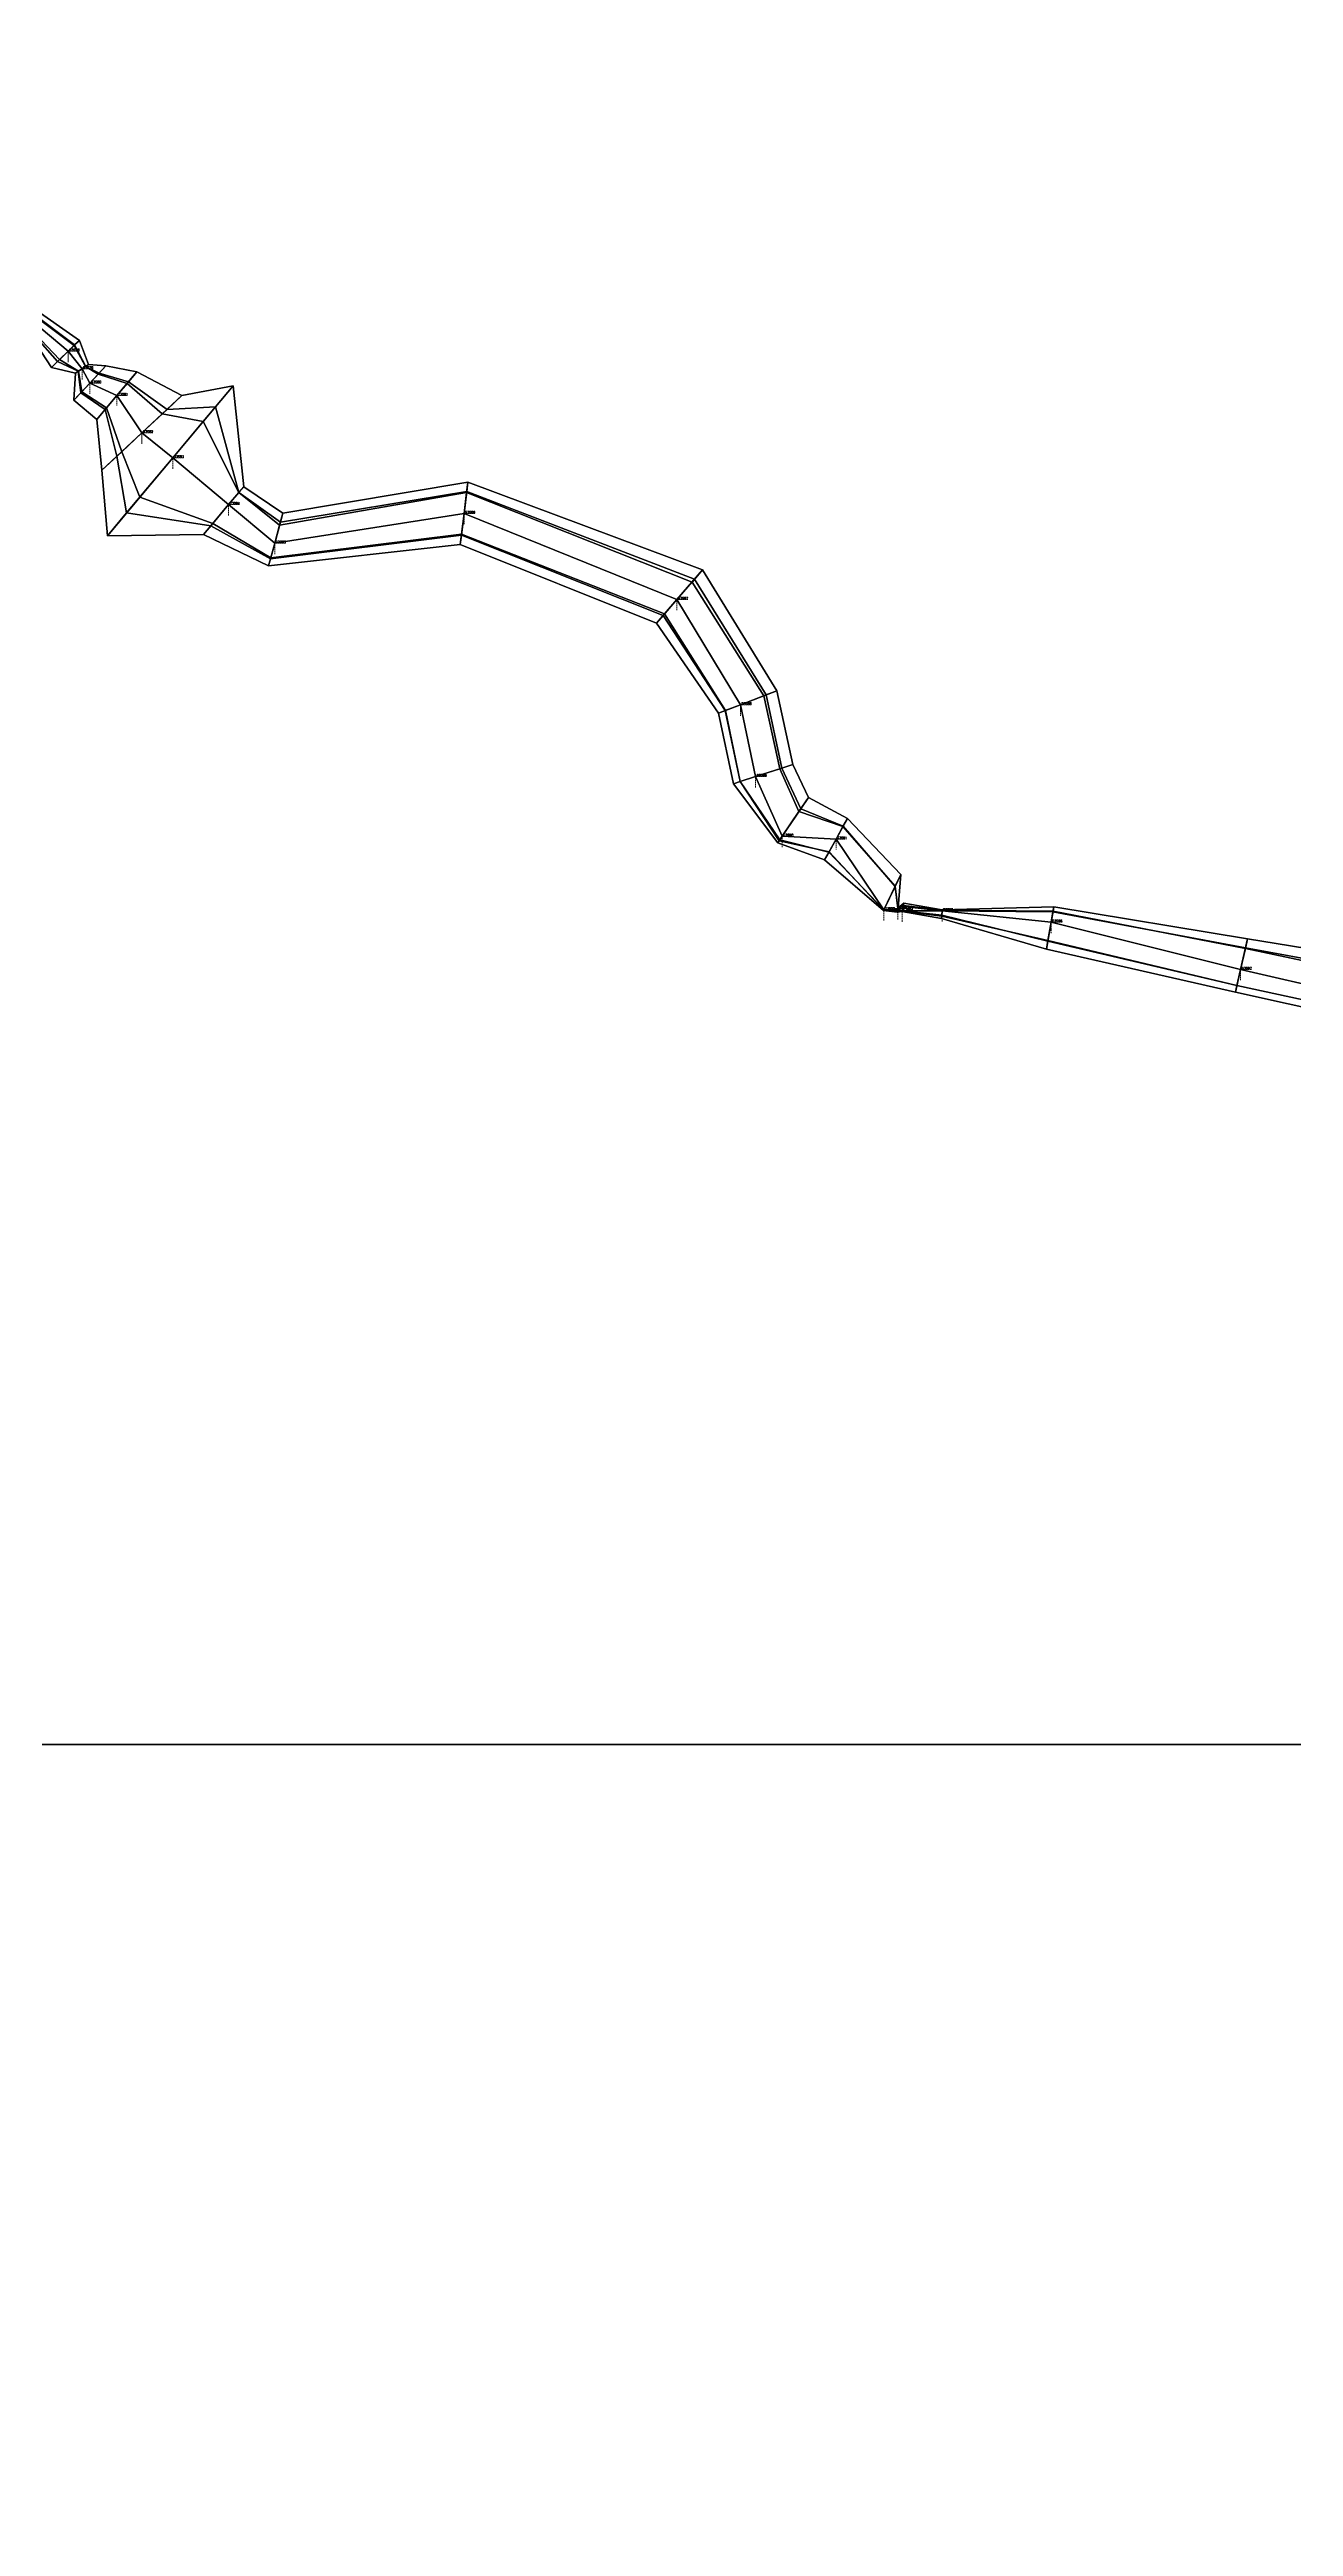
# Model space of a CAD drawing. Extents: x 34233638 to 35010029, y 7400000 to 8016345.
# Drawn here: x 34764772 to 34780672, y 7490000 to 7521669 of the extents above; entities that cross this region are included whole.
import ezdxf

# ---------------------------------------------------------------- set-up
doc = ezdxf.new("R2010")
doc.units = 0
doc.header["$LTSCALE"] = 6
doc.header["$MEASUREMENT"] = 0
doc.layers.get('0').update_dxf_attribs({"linetype": 'CONTINUOUS'})
for name, color, linetype in [('T-3DF1', 245, 'CONTINUOUS'), ('T-3DF2', 243, 'CONTINUOUS'), ('T-3DF3', 241, 'CONTINUOUS'), ('T-3DF4', 243, 'CONTINUOUS'), ('T-3DF5', 245, 'CONTINUOUS'), ('T-3DF6', 247, 'CONTINUOUS'), ('T-3DF7', 249, 'CONTINUOUS'), ('T-3DF8', 247, 'CONTINUOUS'), ('V-FIL', 41, 'CONTINUOUS'), ('V-PROFIL-C', 65, 'CONTINUOUS'), ('V-PROFIL-P', 65, 'CONTINUOUS'), ('V-STATION', 7, 'CONTINUOUS'), ('V-STATION-C1', 7, 'CONTINUOUS'), ('V-STATION-C2', 7, 'CONTINUOUS'), ('X-BOITE-PL', 248, 'CONTINUOUS'), ('X-CONTOUR', 7, 'CONTINUOUS'), ('X-CUBE', 188, 'CONTINUOUS')]:
    doc.layers.add(name, color=color, linetype=linetype)
doc.styles.add('SIMPLEX', font='simplex')

# ---------------------------------------------------------------- blocks, each defined once
blk = doc.blocks.new('CUBEX')
at = {"layer": 'X-CUBE'}
for points in [[(0, 0, 50000), (50000, 0, 50000), (50000, 50000, 50000), (0, 50000, 50000)], [(0, 0, 0), (50000, 0, 0), (50000, 50000, 0), (0, 50000, 0)]]:
    blk.add_polyline3d(points, close=True, dxfattribs=at)
for points in [[(0, 50000, 0), (0, 50000, 50000), (50000, 50000, 50000), (50000, 50000, 0)], [(0, 0, 0), (0, 0, 50000), (50000, 0, 50000), (50000, 0, 0)]]:
    blk.add_polyline3d(points, dxfattribs=at)
blk = doc.blocks.new('CUBE1')
at = {"layer": 'X-CUBE'}
for p in [(250000, 100000, -50000), (250000, 100000, -100000), (250000, 50000, -50000), (250000, 50000, -100000)]:
    blk.add_blockref('CUBEX', p, dxfattribs=at)
blk = doc.blocks.new('BOITE1')
at = {"layer": 'X-BOITE-PL'}
blk.add_polyline3d([(0, 100000, -100000), (500000, 100000, -100000)], dxfattribs=at)

msp = doc.modelspace()

# ---------------------------------------------------------------- linework, layer by layer
at = {"layer": 'T-3DF1'}
for points in [[(34764527, 7518390, -34446), (34764541, 7518305, -33857), (34765093, 7517892, -33909), (34765155, 7517951, -34498)], [(34765155, 7517951, -34498), (34765093, 7517892, -33909), (34765236, 7517618, -33981), (34765271, 7517641, -34528)], [(34765271, 7517641, -34528), (34765236, 7517618, -33981), (34765406, 7517530, -33674), (34765493, 7517623, -34557)], [(34765493, 7517623, -34557), (34765406, 7517530, -33674), (34765780, 7517419, -33786), (34765889, 7517550, -34964)], [(34765889, 7517550, -34964), (34765780, 7517419, -33786), (34766275, 7517068, -34204), (34766465, 7517245, -35480)], [(34766465, 7517245, -35480), (34766275, 7517068, -34204), (34766893, 7517100, -34689), (34767119, 7517368, -35739)], [(34767119, 7517368, -35739), (34766893, 7517100, -34689), (34767193, 7516006, -35570), (34767254, 7516079, -35971)], [(34767254, 7516079, -35971), (34767193, 7516006, -35570), (34767722, 7515626, -35462), (34767754, 7515742, -35877)], [(34767754, 7515742, -35877), (34767722, 7515626, -35462), (34770105, 7516020, -34891), (34770119, 7516136, -35174)], [(34770119, 7516136, -35174), (34770105, 7516020, -34891), (34773018, 7514899, -33891), (34773120, 7515017, -34442)], [(34773120, 7515017, -34442), (34773018, 7514899, -33891), (34773933, 7513417, -33667), (34774070, 7513470, -34020)], [(34774070, 7513470, -34020), (34773933, 7513417, -33667), (34774134, 7512482, -33450), (34774273, 7512527, -33804)], [(34774273, 7512527, -33804), (34774134, 7512482, -33450), (34774376, 7511963, -33685), (34774473, 7512107, -34176)], [(34774473, 7512107, -34176), (34774376, 7511963, -33685), (34774918, 7511740, -33832), (34774971, 7511836, -34454)], [(34774971, 7511836, -34454), (34774918, 7511740, -33832), (34775580, 7510969, -33140), (34775654, 7511120, -33923)], [(34775654, 7511120, -33923), (34775580, 7510969, -33140), (34775616, 7510687, -33251), (34775618, 7510696, -33856)], [(34775618, 7510696, -33856), (34775616, 7510687, -33251), (34775683, 7510713, -33100), (34775693, 7510755, -33748)], [(34775693, 7510755, -33748), (34775683, 7510713, -33100), (34776180, 7510658, -33080), (34776181, 7510668, -33685)], [(34776181, 7510668, -33685), (34776180, 7510658, -33080), (34777598, 7510646, -33418), (34777610, 7510709, -33685)], [(34777610, 7510709, -33685), (34777598, 7510646, -33418), (34780061, 7510183, -32780), (34780087, 7510298, -33063)], [(34780087, 7510298, -33063), (34780061, 7510183, -32780), (34781222, 7509970, -32799), (34781209, 7510116, -33221)]]:
    msp.add_3dface(points, dxfattribs=at)
at = {"layer": 'T-3DF2'}
for points in [[(34764541, 7518305, -33857), (34764559, 7518192, -33446), (34765011, 7517812, -33498), (34765093, 7517892, -33909)], [(34765093, 7517892, -33909), (34765011, 7517812, -33498), (34765187, 7517587, -33528), (34765236, 7517618, -33981)], [(34765236, 7517618, -33981), (34765187, 7517587, -33528), (34765289, 7517404, -33057), (34765406, 7517530, -33674)], [(34765406, 7517530, -33674), (34765289, 7517404, -33057), (34765632, 7517244, -32964), (34765780, 7517419, -33786)], [(34765780, 7517419, -33786), (34765632, 7517244, -32964), (34765953, 7516768, -33480), (34766275, 7517068, -34204)], [(34766275, 7517068, -34204), (34765953, 7516768, -33480), (34766347, 7516449, -34239), (34766893, 7517100, -34689)], [(34766893, 7517100, -34689), (34766347, 7516449, -34239), (34767061, 7515850, -35371), (34767193, 7516006, -35570)], [(34767193, 7516006, -35570), (34767061, 7515850, -35371), (34767650, 7515356, -35277), (34767722, 7515626, -35462)], [(34767722, 7515626, -35462), (34767650, 7515356, -35277), (34770070, 7515739, -34774), (34770105, 7516020, -34891)], [(34770105, 7516020, -34891), (34770070, 7515739, -34774), (34772792, 7514639, -33642), (34773018, 7514899, -33891)], [(34773018, 7514899, -33891), (34772792, 7514639, -33642), (34773603, 7513290, -33520), (34773933, 7513417, -33667)], [(34773933, 7513417, -33667), (34773603, 7513290, -33520), (34773798, 7512373, -33304), (34774134, 7512482, -33450)], [(34774134, 7512482, -33450), (34773798, 7512373, -33304), (34774137, 7511610, -33476), (34774376, 7511963, -33685)], [(34774376, 7511963, -33685), (34774137, 7511610, -33476), (34774825, 7511574, -33454), (34774918, 7511740, -33832)], [(34774918, 7511740, -33832), (34774825, 7511574, -33454), (34775435, 7510671, -32723), (34775580, 7510969, -33140)], [(34775580, 7510969, -33140), (34775435, 7510671, -32723), (34775616, 7510687, -32656), (34775616, 7510687, -33251)], [(34775616, 7510687, -33251), (34775616, 7510687, -32656), (34775669, 7510658, -32548), (34775683, 7510713, -33100)], [(34775683, 7510713, -33100), (34775669, 7510658, -32548), (34776180, 7510658, -32485), (34776180, 7510658, -33080)], [(34776180, 7510658, -33080), (34776180, 7510658, -32485), (34777575, 7510512, -33285), (34777598, 7510646, -33418)], [(34777598, 7510646, -33418), (34777575, 7510512, -33285), (34779997, 7509908, -32663), (34780061, 7510183, -32780)], [(34780061, 7510183, -32780), (34779997, 7509908, -32663), (34781252, 7509618, -32621), (34781222, 7509970, -32799)]]:
    msp.add_3dface(points, dxfattribs=at)
at = {"layer": 'T-3DF3'}
for points in [[(34764559, 7518192, -33446), (34764588, 7518004, -33824), (34764874, 7517680, -33876), (34765011, 7517812, -33498)], [(34765011, 7517812, -33498), (34764874, 7517680, -33876), (34765139, 7517555, -33981), (34765187, 7517587, -33528)], [(34765187, 7517587, -33528), (34765139, 7517555, -33981), (34765172, 7517278, -33674), (34765289, 7517404, -33057)], [(34765289, 7517404, -33057), (34765172, 7517278, -33674), (34765485, 7517068, -33786), (34765632, 7517244, -32964)], [(34765632, 7517244, -32964), (34765485, 7517068, -33786), (34765632, 7516468, -34204), (34765953, 7516768, -33480)], [(34765953, 7516768, -33480), (34765632, 7516468, -34204), (34765757, 7515745, -34682), (34766347, 7516449, -34239)], [(34766347, 7516449, -34239), (34765757, 7515745, -34682), (34766834, 7515579, -35550), (34767061, 7515850, -35371)], [(34767061, 7515850, -35371), (34766834, 7515579, -35550), (34767597, 7515158, -35476), (34767650, 7515356, -35277)], [(34767650, 7515356, -35277), (34767597, 7515158, -35476), (34770036, 7515458, -34891), (34770070, 7515739, -34774)], [(34770070, 7515739, -34774), (34770036, 7515458, -34891), (34772614, 7514434, -33907), (34772792, 7514639, -33642)], [(34772792, 7514639, -33642), (34772614, 7514434, -33907), (34773410, 7513217, -33678), (34773603, 7513290, -33520)], [(34773603, 7513290, -33520), (34773410, 7513217, -33678), (34773602, 7512309, -33461), (34773798, 7512373, -33304)], [(34773798, 7512373, -33304), (34773602, 7512309, -33461), (34774106, 7511564, -33779), (34774137, 7511610, -33476)], [(34774137, 7511610, -33476), (34774106, 7511564, -33779), (34774733, 7511408, -33832), (34774825, 7511574, -33454)], [(34774825, 7511574, -33454), (34774733, 7511408, -33832), (34775435, 7510671, -33318), (34775435, 7510671, -32723)], [(34775435, 7510671, -32723), (34775435, 7510671, -33318), (34775612, 7510665, -33232), (34775616, 7510687, -32656)], [(34775616, 7510687, -32656), (34775612, 7510665, -33232), (34775669, 7510658, -33143), (34775669, 7510658, -32548)], [(34775669, 7510658, -32548), (34775669, 7510658, -33143), (34776177, 7510602, -33038), (34776180, 7510658, -32485)], [(34776180, 7510658, -32485), (34776177, 7510602, -33038), (34777532, 7510270, -33402), (34777575, 7510512, -33285)], [(34777575, 7510512, -33285), (34777532, 7510270, -33402), (34779950, 7509703, -32783), (34779997, 7509908, -32663)], [(34779997, 7509908, -32663), (34779950, 7509703, -32783), (34781270, 7509415, -32820), (34781252, 7509618, -32621)]]:
    msp.add_3dface(points, dxfattribs=at)
at = {"layer": 'T-3DF4'}
for points in [[(34764588, 7518004, -33824), (34764605, 7517896, -34446), (34764795, 7517604, -34498), (34764874, 7517680, -33876)], [(34764874, 7517680, -33876), (34764795, 7517604, -34498), (34765104, 7517532, -34528), (34765139, 7517555, -33981)], [(34765139, 7517555, -33981), (34765104, 7517532, -34528), (34765084, 7517185, -34557), (34765172, 7517278, -33674)], [(34765172, 7517278, -33674), (34765084, 7517185, -34557), (34765375, 7516937, -34964), (34765485, 7517068, -33786)], [(34765485, 7517068, -33786), (34765375, 7516937, -34964), (34765441, 7516291, -35480), (34765632, 7516468, -34204)], [(34765632, 7516468, -34204), (34765441, 7516291, -35480), (34765512, 7515453, -35739), (34765757, 7515745, -34682)], [(34765757, 7515745, -34682), (34765512, 7515453, -35739), (34766740, 7515467, -35971), (34766834, 7515579, -35550)], [(34766834, 7515579, -35550), (34766740, 7515467, -35971), (34767572, 7515066, -35877), (34767597, 7515158, -35476)], [(34767597, 7515158, -35476), (34767572, 7515066, -35877), (34770021, 7515342, -35174), (34770036, 7515458, -34891)], [(34770036, 7515458, -34891), (34770021, 7515342, -35174), (34772530, 7514337, -34442), (34772614, 7514434, -33907)], [(34772614, 7514434, -33907), (34772530, 7514337, -34442), (34773323, 7513183, -34020), (34773410, 7513217, -33678)], [(34773410, 7513217, -33678), (34773323, 7513183, -34020), (34773513, 7512280, -33804), (34773602, 7512309, -33461)], [(34773602, 7512309, -33461), (34773513, 7512280, -33804), (34774082, 7511527, -34176), (34774106, 7511564, -33779)], [(34774106, 7511564, -33779), (34774082, 7511527, -34176), (34774680, 7511311, -34454), (34774733, 7511408, -33832)], [(34774733, 7511408, -33832), (34774680, 7511311, -34454), (34775430, 7510662, -33923), (34775435, 7510671, -33318)], [(34775435, 7510671, -33318), (34775430, 7510662, -33923), (34775606, 7510638, -33856), (34775612, 7510665, -33232)], [(34775612, 7510665, -33232), (34775606, 7510638, -33856), (34775667, 7510649, -33748), (34775669, 7510658, -33143)], [(34775669, 7510658, -33143), (34775667, 7510649, -33748), (34776175, 7510559, -33685), (34776177, 7510602, -33038)], [(34776177, 7510602, -33038), (34776175, 7510559, -33685), (34777514, 7510167, -33685), (34777532, 7510270, -33402)], [(34777532, 7510270, -33402), (34777514, 7510167, -33685), (34779930, 7509616, -33063), (34779950, 7509703, -32783)], [(34779950, 7509703, -32783), (34779930, 7509616, -33063), (34781279, 7509319, -33221), (34781270, 7509415, -32820)]]:
    msp.add_3dface(points, dxfattribs=at)
at = {"layer": 'T-3DF5'}
for points in [[(34764605, 7517896, -34446), (34764583, 7518039, -34451), (34764900, 7517705, -34503), (34764795, 7517604, -34498)], [(34764795, 7517604, -34498), (34764900, 7517705, -34503), (34765142, 7517557, -34533), (34765104, 7517532, -34528)], [(34765104, 7517532, -34528), (34765142, 7517557, -34533), (34765183, 7517291, -34562), (34765084, 7517185, -34557)], [(34765084, 7517185, -34557), (34765183, 7517291, -34562), (34765501, 7517087, -34967), (34765375, 7516937, -34964)], [(34765375, 7516937, -34964), (34765501, 7517087, -34967), (34765694, 7516526, -35486), (34765441, 7516291, -35480)], [(34765441, 7516291, -35480), (34765694, 7516526, -35486), (34765926, 7515947, -35739), (34765512, 7515453, -35739)], [(34765512, 7515453, -35739), (34765926, 7515947, -35739), (34766860, 7515609, -36073), (34766740, 7515467, -35971)], [(34766740, 7515467, -35971), (34766860, 7515609, -36073), (34767601, 7515172, -35939), (34767572, 7515066, -35877)], [(34767572, 7515066, -35877), (34767601, 7515172, -35939), (34770037, 7515474, -35310), (34770021, 7515342, -35174)], [(34770021, 7515342, -35174), (34770037, 7515474, -35310), (34772633, 7514456, -34503), (34772530, 7514337, -34442)], [(34772530, 7514337, -34442), (34772633, 7514456, -34503), (34773411, 7513217, -34144), (34773323, 7513183, -34020)], [(34773323, 7513183, -34020), (34773411, 7513217, -34144), (34773601, 7512309, -33944), (34773513, 7512280, -33804)], [(34773513, 7512280, -33804), (34773601, 7512309, -33944), (34774099, 7511553, -34309), (34774082, 7511527, -34176)], [(34774082, 7511527, -34176), (34774099, 7511553, -34309), (34774736, 7511413, -34503), (34774680, 7511311, -34454)], [(34774680, 7511311, -34454), (34774736, 7511413, -34503), (34775433, 7510667, -34053), (34775430, 7510662, -33923)], [(34775430, 7510662, -33923), (34775433, 7510667, -34053), (34775609, 7510652, -33898), (34775606, 7510638, -33856)], [(34775606, 7510638, -33856), (34775609, 7510652, -33898), (34775668, 7510653, -33803), (34775667, 7510649, -33748)], [(34775667, 7510649, -33748), (34775668, 7510653, -33803), (34776177, 7510588, -33756), (34776175, 7510559, -33685)], [(34776175, 7510559, -33685), (34776177, 7510588, -33756), (34777533, 7510277, -33823), (34777514, 7510167, -33685)], [(34777514, 7510167, -33685), (34777533, 7510277, -33823), (34779950, 7509703, -33239), (34779930, 7509616, -33063)], [(34779930, 7509616, -33063), (34779950, 7509703, -33239), (34781270, 7509418, -33323), (34781279, 7509319, -33221)]]:
    msp.add_3dface(points, dxfattribs=at)
at = {"layer": 'T-3DF6'}
for points in [[(34764583, 7518039, -34451), (34764559, 7518192, -34456), (34765011, 7517812, -34508), (34764900, 7517705, -34503)], [(34764900, 7517705, -34503), (34765011, 7517812, -34508), (34765187, 7517587, -34538), (34765142, 7517557, -34533)], [(34765142, 7517557, -34533), (34765187, 7517587, -34538), (34765289, 7517404, -34567), (34765183, 7517291, -34562)], [(34765183, 7517291, -34562), (34765289, 7517404, -34567), (34765632, 7517244, -34974), (34765501, 7517087, -34967)], [(34765501, 7517087, -34967), (34765632, 7517244, -34974), (34765953, 7516768, -35490), (34765694, 7516526, -35486)], [(34765694, 7516526, -35486), (34765953, 7516768, -35490), (34766347, 7516449, -35749), (34765926, 7515947, -35739)], [(34765926, 7515947, -35739), (34766347, 7516449, -35749), (34767061, 7515850, -36131), (34766860, 7515609, -36073)], [(34766860, 7515609, -36073), (34767061, 7515850, -36131), (34767650, 7515356, -35977), (34767601, 7515172, -35939)], [(34767601, 7515172, -35939), (34767650, 7515356, -35977), (34770070, 7515739, -35374), (34770037, 7515474, -35310)], [(34770037, 7515474, -35310), (34770070, 7515739, -35374), (34772792, 7514639, -34542), (34772633, 7514456, -34503)], [(34772633, 7514456, -34503), (34772792, 7514639, -34542), (34773603, 7513290, -34200), (34773411, 7513217, -34144)], [(34773411, 7513217, -34144), (34773603, 7513290, -34200), (34773798, 7512373, -34004), (34773601, 7512309, -33944)], [(34773601, 7512309, -33944), (34773798, 7512373, -34004), (34774137, 7511610, -34376), (34774099, 7511553, -34309)], [(34774099, 7511553, -34309), (34774137, 7511610, -34376), (34774825, 7511574, -34534), (34774736, 7511413, -34503)], [(34774736, 7511413, -34503), (34774825, 7511574, -34534), (34775435, 7510671, -34173), (34775433, 7510667, -34053)], [(34775433, 7510667, -34053), (34775435, 7510671, -34173), (34775616, 7510687, -33916), (34775609, 7510652, -33898)], [(34775609, 7510652, -33898), (34775616, 7510687, -33916), (34775669, 7510658, -33848), (34775668, 7510653, -33803)], [(34775668, 7510653, -33803), (34775669, 7510658, -33848), (34776180, 7510658, -33785), (34776177, 7510588, -33756)], [(34776177, 7510588, -33756), (34776180, 7510658, -33785), (34777575, 7510512, -33885), (34777533, 7510277, -33823)], [(34777533, 7510277, -33823), (34777575, 7510512, -33885), (34779997, 7509908, -33313), (34779950, 7509703, -33239)], [(34779950, 7509703, -33239), (34779997, 7509908, -33313), (34781252, 7509618, -33371), (34781270, 7509418, -33323)]]:
    msp.add_3dface(points, dxfattribs=at)
at = {"layer": 'T-3DF7'}
for points in [[(34764559, 7518192, -34456), (34764542, 7518296, -34451), (34765086, 7517885, -34503), (34765011, 7517812, -34508)], [(34765011, 7517812, -34508), (34765086, 7517885, -34503), (34765233, 7517616, -34533), (34765187, 7517587, -34538)], [(34765187, 7517587, -34538), (34765233, 7517616, -34533), (34765394, 7517517, -34562), (34765289, 7517404, -34567)], [(34765289, 7517404, -34567), (34765394, 7517517, -34562), (34765764, 7517401, -34967), (34765632, 7517244, -34974)], [(34765632, 7517244, -34974), (34765764, 7517401, -34967), (34766213, 7517010, -35486), (34765953, 7516768, -35490)], [(34765953, 7516768, -35490), (34766213, 7517010, -35486), (34766736, 7516912, -35739), (34766347, 7516449, -35749)], [(34766347, 7516449, -35749), (34766736, 7516912, -35739), (34767192, 7516005, -36079), (34767061, 7515850, -36131)], [(34767061, 7515850, -36131), (34767192, 7516005, -36079), (34767713, 7515590, -35937), (34767650, 7515356, -35977)], [(34767650, 7515356, -35977), (34767713, 7515590, -35937), (34770103, 7516004, -35310), (34770070, 7515739, -35374)], [(34770070, 7515739, -35374), (34770103, 7516004, -35310), (34772986, 7514861, -34499), (34772792, 7514639, -34542)], [(34772792, 7514639, -34542), (34772986, 7514861, -34499), (34773901, 7513405, -34137), (34773603, 7513290, -34200)], [(34773603, 7513290, -34200), (34773901, 7513405, -34137), (34774107, 7512473, -33935), (34773798, 7512373, -34004)], [(34773798, 7512373, -34004), (34774107, 7512473, -33935), (34774350, 7511925, -34299), (34774137, 7511610, -34376)], [(34774137, 7511610, -34376), (34774350, 7511925, -34299), (34774914, 7511734, -34503), (34774825, 7511574, -34534)], [(34774825, 7511574, -34534), (34774914, 7511734, -34503), (34775581, 7510971, -34093), (34775435, 7510671, -34173)], [(34775435, 7510671, -34173), (34775581, 7510971, -34093), (34775617, 7510692, -33891), (34775616, 7510687, -33916)], [(34775616, 7510687, -33916), (34775617, 7510692, -33891), (34775686, 7510727, -33819), (34775669, 7510658, -33848)], [(34775669, 7510658, -33848), (34775686, 7510727, -33819), (34776181, 7510664, -33740), (34776180, 7510658, -33785)], [(34776180, 7510658, -33785), (34776181, 7510664, -33740), (34777599, 7510651, -33826), (34777575, 7510512, -33885)], [(34777575, 7510512, -33885), (34777599, 7510651, -33826), (34780059, 7510176, -33235), (34779997, 7509908, -33313)], [(34779997, 7509908, -33313), (34780059, 7510176, -33235), (34781225, 7509928, -33316), (34781252, 7509618, -33371)]]:
    msp.add_3dface(points, dxfattribs=at)
at = {"layer": 'T-3DF8'}
for points in [[(34764542, 7518296, -34451), (34764527, 7518390, -34446), (34765155, 7517951, -34498), (34765086, 7517885, -34503)], [(34765086, 7517885, -34503), (34765155, 7517951, -34498), (34765271, 7517641, -34528), (34765233, 7517616, -34533)], [(34765233, 7517616, -34533), (34765271, 7517641, -34528), (34765493, 7517623, -34557), (34765394, 7517517, -34562)], [(34765394, 7517517, -34562), (34765493, 7517623, -34557), (34765889, 7517550, -34964), (34765764, 7517401, -34967)], [(34765764, 7517401, -34967), (34765889, 7517550, -34964), (34766465, 7517245, -35480), (34766213, 7517010, -35486)], [(34766213, 7517010, -35486), (34766465, 7517245, -35480), (34767119, 7517368, -35739), (34766736, 7516912, -35739)], [(34766736, 7516912, -35739), (34767119, 7517368, -35739), (34767254, 7516079, -35971), (34767192, 7516005, -36079)], [(34767192, 7516005, -36079), (34767254, 7516079, -35971), (34767754, 7515742, -35877), (34767713, 7515590, -35937)], [(34767713, 7515590, -35937), (34767754, 7515742, -35877), (34770119, 7516136, -35174), (34770103, 7516004, -35310)], [(34770103, 7516004, -35310), (34770119, 7516136, -35174), (34773120, 7515017, -34442), (34772986, 7514861, -34499)], [(34772986, 7514861, -34499), (34773120, 7515017, -34442), (34774070, 7513470, -34020), (34773901, 7513405, -34137)], [(34773901, 7513405, -34137), (34774070, 7513470, -34020), (34774273, 7512527, -33804), (34774107, 7512473, -33935)], [(34774107, 7512473, -33935), (34774273, 7512527, -33804), (34774473, 7512107, -34176), (34774350, 7511925, -34299)], [(34774350, 7511925, -34299), (34774473, 7512107, -34176), (34774971, 7511836, -34454), (34774914, 7511734, -34503)], [(34774914, 7511734, -34503), (34774971, 7511836, -34454), (34775654, 7511120, -33923), (34775581, 7510971, -34093)], [(34775581, 7510971, -34093), (34775654, 7511120, -33923), (34775618, 7510696, -33856), (34775617, 7510692, -33891)], [(34775617, 7510692, -33891), (34775618, 7510696, -33856), (34775693, 7510755, -33748), (34775686, 7510727, -33819)], [(34775686, 7510727, -33819), (34775693, 7510755, -33748), (34776181, 7510668, -33685), (34776181, 7510664, -33740)], [(34776181, 7510664, -33740), (34776181, 7510668, -33685), (34777610, 7510709, -33685), (34777599, 7510651, -33826)], [(34777599, 7510651, -33826), (34777610, 7510709, -33685), (34780087, 7510298, -33063), (34780059, 7510176, -33235)], [(34780059, 7510176, -33235), (34780087, 7510298, -33063), (34781209, 7510116, -33221), (34781225, 7509928, -33316)]]:
    msp.add_3dface(points, dxfattribs=at)
at = {"layer": 'V-FIL'}
for points in [[(34764559, 7518192, -34446), (34765011, 7517812, -34498)], [(34765011, 7517812, -34498), (34765187, 7517587, -34528)], [(34765187, 7517587, -34528), (34765289, 7517404, -34557)], [(34765289, 7517404, -34557), (34765632, 7517244, -34964)], [(34765632, 7517244, -34964), (34765953, 7516768, -35480)], [(34765953, 7516768, -35480), (34766347, 7516449, -35739)], [(34766347, 7516449, -35739), (34767061, 7515850, -35971)], [(34767061, 7515850, -35971), (34767650, 7515356, -35877)], [(34767650, 7515356, -35877), (34770070, 7515739, -35174)], [(34770070, 7515739, -35174), (34772792, 7514639, -34442)], [(34772792, 7514639, -34442), (34773603, 7513290, -34020)], [(34773603, 7513290, -34020), (34773798, 7512373, -33804)], [(34773798, 7512373, -33804), (34774137, 7511610, -34176)], [(34774137, 7511610, -34176), (34774825, 7511574, -34454)], [(34774825, 7511574, -34454), (34775435, 7510671, -33923)], [(34775435, 7510671, -33923), (34775616, 7510687, -33856)], [(34775616, 7510687, -33856), (34775669, 7510658, -33748)], [(34775669, 7510658, -33748), (34776180, 7510658, -33685)], [(34776180, 7510658, -33685), (34777575, 7510512, -33685)], [(34777575, 7510512, -33685), (34779997, 7509908, -33063)], [(34779997, 7509908, -33063), (34781252, 7509618, -33221)]]:
    msp.add_polyline3d(points, dxfattribs=at)
at = {"layer": 'V-PROFIL-C'}
for points in [[(34765011, 7517812, -34498), (34765011, 7517812, -33498)], [(34765011, 7517812, -34498), (34765011, 7517812, -34508)], [(34765187, 7517587, -34528), (34765187, 7517587, -33528)], [(34765187, 7517587, -34528), (34765187, 7517587, -34538)], [(34765289, 7517404, -34557), (34765289, 7517404, -33057)], [(34765289, 7517404, -34557), (34765289, 7517404, -34567)], [(34765632, 7517244, -34964), (34765632, 7517244, -32964)], [(34765632, 7517244, -34964), (34765632, 7517244, -34974)], [(34765953, 7516768, -35480), (34765953, 7516768, -33480)], [(34765953, 7516768, -35480), (34765953, 7516768, -35490)], [(34766347, 7516449, -35739), (34766347, 7516449, -34239)], [(34766347, 7516449, -35739), (34766347, 7516449, -35749)], [(34767061, 7515850, -35971), (34767061, 7515850, -35371)], [(34767061, 7515850, -35971), (34767061, 7515850, -36131)], [(34770070, 7515739, -35174), (34770070, 7515739, -34774)], [(34770070, 7515739, -35174), (34770070, 7515739, -35374)], [(34767650, 7515356, -35877), (34767650, 7515356, -35277)], [(34767650, 7515356, -35877), (34767650, 7515356, -35977)], [(34772792, 7514639, -34442), (34772792, 7514639, -33642)], [(34772792, 7514639, -34442), (34772792, 7514639, -34542)], [(34773603, 7513290, -34020), (34773603, 7513290, -33520)], [(34773603, 7513290, -34020), (34773603, 7513290, -34200)], [(34773798, 7512373, -33804), (34773798, 7512373, -33304)], [(34773798, 7512373, -33804), (34773798, 7512373, -34004)], [(34774137, 7511610, -34176), (34774137, 7511610, -33476)], [(34774137, 7511610, -34176), (34774137, 7511610, -34376)], [(34774825, 7511574, -34454), (34774825, 7511574, -33454)], [(34774825, 7511574, -34454), (34774825, 7511574, -34534)], [(34775435, 7510671, -33923), (34775435, 7510671, -32723)], [(34775435, 7510671, -33923), (34775435, 7510671, -34173)], [(34775616, 7510687, -33856), (34775616, 7510687, -32656)], [(34775616, 7510687, -33856), (34775616, 7510687, -33916)], [(34775669, 7510658, -33748), (34775669, 7510658, -32548)], [(34775669, 7510658, -33748), (34775669, 7510658, -33848)], [(34776180, 7510658, -33685), (34776180, 7510658, -32485)], [(34776180, 7510658, -33685), (34776180, 7510658, -33785)], [(34777575, 7510512, -33685), (34777575, 7510512, -33285)], [(34777575, 7510512, -33685), (34777575, 7510512, -33885)], [(34779997, 7509908, -33063), (34779997, 7509908, -32663)], [(34779997, 7509908, -33063), (34779997, 7509908, -33313)]]:
    msp.add_polyline3d(points, dxfattribs=at)
at = {"layer": 'V-PROFIL-P'}
for points in [[(34765011, 7517812, -34498), (34764795, 7517604, -34498)], [(34765011, 7517812, -34498), (34765155, 7517951, -34498)], [(34765187, 7517587, -34528), (34765104, 7517532, -34528)], [(34765187, 7517587, -34528), (34765271, 7517641, -34528)], [(34765289, 7517404, -34557), (34765493, 7517623, -34557)], [(34765632, 7517244, -34964), (34765889, 7517550, -34964)], [(34765289, 7517404, -34557), (34765084, 7517185, -34557)], [(34765632, 7517244, -34964), (34765375, 7516937, -34964)], [(34765953, 7516768, -35480), (34766465, 7517245, -35480)], [(34766347, 7516449, -35739), (34767119, 7517368, -35739)], [(34765953, 7516768, -35480), (34765441, 7516291, -35480)], [(34766347, 7516449, -35739), (34765512, 7515453, -35739)], [(34767061, 7515850, -35971), (34767254, 7516079, -35971)], [(34770070, 7515739, -35174), (34770119, 7516136, -35174)], [(34767061, 7515850, -35971), (34766740, 7515467, -35971)], [(34767650, 7515356, -35877), (34767754, 7515742, -35877)], [(34770070, 7515739, -35174), (34770021, 7515342, -35174)], [(34767650, 7515356, -35877), (34767572, 7515066, -35877)], [(34772792, 7514639, -34442), (34773120, 7515017, -34442)], [(34772792, 7514639, -34442), (34772530, 7514337, -34442)], [(34773603, 7513290, -34020), (34774070, 7513470, -34020)], [(34773603, 7513290, -34020), (34773323, 7513183, -34020)], [(34773798, 7512373, -33804), (34774273, 7512527, -33804)], [(34773798, 7512373, -33804), (34773513, 7512280, -33804)], [(34774137, 7511610, -34176), (34774473, 7512107, -34176)], [(34774825, 7511574, -34454), (34774971, 7511836, -34454)], [(34774137, 7511610, -34176), (34774082, 7511527, -34176)], [(34774825, 7511574, -34454), (34774680, 7511311, -34454)], [(34775435, 7510671, -33923), (34775654, 7511120, -33923)], [(34775435, 7510671, -33923), (34775430, 7510662, -33923)], [(34775616, 7510687, -33856), (34775606, 7510638, -33856)], [(34775616, 7510687, -33856), (34775618, 7510696, -33856)], [(34775669, 7510658, -33748), (34775667, 7510649, -33748)], [(34775669, 7510658, -33748), (34775693, 7510755, -33748)], [(34776180, 7510658, -33685), (34776175, 7510559, -33685)], [(34776180, 7510658, -33685), (34776181, 7510668, -33685)], [(34777575, 7510512, -33685), (34777610, 7510709, -33685)], [(34777575, 7510512, -33685), (34777514, 7510167, -33685)], [(34779997, 7509908, -33063), (34780087, 7510298, -33063)], [(34779997, 7509908, -33063), (34779930, 7509616, -33063)]]:
    msp.add_polyline3d(points, dxfattribs=at)
at = {"layer": 'X-CONTOUR'}
for p, q in [((34764527, 7518390, -100000), (34765155, 7517951, -100000)), ((34764605, 7517896, -100000), (34764795, 7517604, -100000)), ((34765155, 7517951, -100000), (34765271, 7517641, -100000)), ((34764795, 7517604, -100000), (34765104, 7517532, -100000)), ((34765104, 7517532, -100000), (34765084, 7517185, -100000)), ((34765271, 7517641, -100000), (34765493, 7517623, -100000)), ((34765493, 7517623, -100000), (34765889, 7517550, -100000)), ((34765889, 7517550, -100000), (34766465, 7517245, -100000)), ((34765084, 7517185, -100000), (34765375, 7516937, -100000)), ((34766465, 7517245, -100000), (34767119, 7517368, -100000)), ((34767119, 7517368, -100000), (34767254, 7516079, -100000)), ((34765375, 7516937, -100000), (34765441, 7516291, -100000)), ((34765441, 7516291, -100000), (34765512, 7515453, -100000)), ((34767254, 7516079, -100000), (34767754, 7515742, -100000)), ((34767754, 7515742, -100000), (34770119, 7516136, -100000)), ((34770119, 7516136, -100000), (34773120, 7515017, -100000)), ((34765512, 7515453, -100000), (34766740, 7515467, -100000)), ((34766740, 7515467, -100000), (34767572, 7515066, -100000)), ((34767572, 7515066, -100000), (34770021, 7515342, -100000)), ((34770021, 7515342, -100000), (34772530, 7514337, -100000)), ((34773120, 7515017, -100000), (34774070, 7513470, -100000)), ((34772530, 7514337, -100000), (34773323, 7513183, -100000)), ((34774070, 7513470, -100000), (34774273, 7512527, -100000)), ((34773323, 7513183, -100000), (34773513, 7512280, -100000)), ((34774273, 7512527, -100000), (34774473, 7512107, -100000)), ((34773513, 7512280, -100000), (34774082, 7511527, -100000)), ((34774473, 7512107, -100000), (34774971, 7511836, -100000)), ((34774971, 7511836, -100000), (34775654, 7511120, -100000)), ((34774082, 7511527, -100000), (34774680, 7511311, -100000)), ((34774680, 7511311, -100000), (34775430, 7510662, -100000)), ((34775654, 7511120, -100000), (34775618, 7510696, -100000)), ((34775430, 7510662, -100000), (34775606, 7510638, -100000)), ((34775606, 7510638, -100000), (34775667, 7510649, -100000)), ((34775618, 7510696, -100000), (34775693, 7510755, -100000)), ((34775667, 7510649, -100000), (34776175, 7510559, -100000)), ((34775693, 7510755, -100000), (34776181, 7510668, -100000)), ((34776175, 7510559, -100000), (34777514, 7510167, -100000)), ((34776181, 7510668, -100000), (34777610, 7510709, -100000)), ((34777610, 7510709, -100000), (34780087, 7510298, -100000)), ((34780087, 7510298, -100000), (34781209, 7510116, -100000)), ((34777514, 7510167, -100000), (34779930, 7509616, -100000)), ((34779930, 7509616, -100000), (34781279, 7509319, -100000))]:
    msp.add_line(p, q, dxfattribs=at)

# ---------------------------------------------------------------- block references
for name in ['CUBE1', 'BOITE1']:
    msp.add_blockref(name, (34500000, 7400000))

# ---------------------------------------------------------------- texts
at = {"layer": 'V-STATION', "style": 'SIMPLEX'}
for s, p in [('.G3S78', (34765011, 7517812, -34498)), ('.G3S79', (34765187, 7517587, -34528)), ('.G3S80', (34765289, 7517404, -34557)), ('.G3S81', (34765632, 7517244, -34964)), ('.G3S82', (34765953, 7516768, -35480)), ('.G3S83', (34766347, 7516449, -35739)), ('.G3S84', (34767061, 7515850, -35971)), ('.G3S86', (34770070, 7515739, -35174)), ('.G3S85', (34767650, 7515356, -35877)), ('.G3S87', (34772792, 7514639, -34442)), ('.G3S88', (34773603, 7513290, -34020)), ('.G3S89', (34773798, 7512373, -33804)), ('.G3S90', (34774137, 7511610, -34176)), ('.G3S91', (34774825, 7511574, -34454)), ('.G3S92', (34775435, 7510671, -33923)), ('.G3S93', (34775616, 7510687, -33856)), ('.G3S94', (34775669, 7510658, -33748)), ('.G3S95', (34776180, 7510658, -33685)), ('.G3S96', (34777575, 7510512, -33685)), ('.G3S97', (34779997, 7509908, -33063))]:
    msp.add_text(s, height=30, dxfattribs=at).set_placement(p)
at = {"layer": 'V-STATION-C1', "extrusion": (5.32184e-17, -1, 2.66092e-16), "style": 'SIMPLEX'}
for s, p in [('.G3S78', (34765011, -34498, -7517812)), ('.G3S79', (34765187, -34528, -7517587)), ('.G3S80', (34765289, -34557, -7517404)), ('.G3S81', (34765632, -34964, -7517244)), ('.G3S82', (34765953, -35480, -7516768)), ('.G3S83', (34766347, -35739, -7516449)), ('.G3S84', (34767061, -35971, -7515850)), ('.G3S86', (34770070, -35174, -7515739)), ('.G3S85', (34767650, -35877, -7515356)), ('.G3S87', (34772792, -34442, -7514639)), ('.G3S88', (34773603, -34020, -7513290)), ('.G3S89', (34773798, -33804, -7512373)), ('.G3S90', (34774137, -34176, -7511610)), ('.G3S91', (34774825, -34454, -7511574)), ('.G3S92', (34775435, -33923, -7510671)), ('.G3S93', (34775616, -33856, -7510687)), ('.G3S94', (34775669, -33748, -7510658)), ('.G3S95', (34776180, -33685, -7510658)), ('.G3S96', (34777575, -33685, -7510512)), ('.G3S97', (34779997, -33063, -7509908))]:
    msp.add_text(s, height=30, dxfattribs=at).set_placement(p)
at = {"layer": 'V-STATION-C2', "extrusion": (-1, -3.87043e-15, 7.74086e-15), "style": 'SIMPLEX'}
for s, p in [('.G3S78', (-7517812, -34498, -34765011)), ('.G3S79', (-7517587, -34528, -34765187)), ('.G3S80', (-7517404, -34557, -34765289)), ('.G3S81', (-7517244, -34964, -34765632)), ('.G3S82', (-7516768, -35480, -34765953)), ('.G3S83', (-7516449, -35739, -34766347)), ('.G3S84', (-7515850, -35971, -34767061)), ('.G3S86', (-7515739, -35174, -34770070)), ('.G3S85', (-7515356, -35877, -34767650)), ('.G3S87', (-7514639, -34442, -34772792)), ('.G3S88', (-7513290, -34020, -34773603)), ('.G3S89', (-7512373, -33804, -34773798)), ('.G3S90', (-7511610, -34176, -34774137)), ('.G3S91', (-7511574, -34454, -34774825)), ('.G3S92', (-7510671, -33923, -34775435)), ('.G3S93', (-7510687, -33856, -34775616)), ('.G3S94', (-7510658, -33748, -34775669)), ('.G3S95', (-7510658, -33685, -34776180)), ('.G3S96', (-7510512, -33685, -34777575)), ('.G3S97', (-7509908, -33063, -34779997))]:
    msp.add_text(s, height=30, dxfattribs=at).set_placement(p)

doc.saveas('drawing.dxf')
